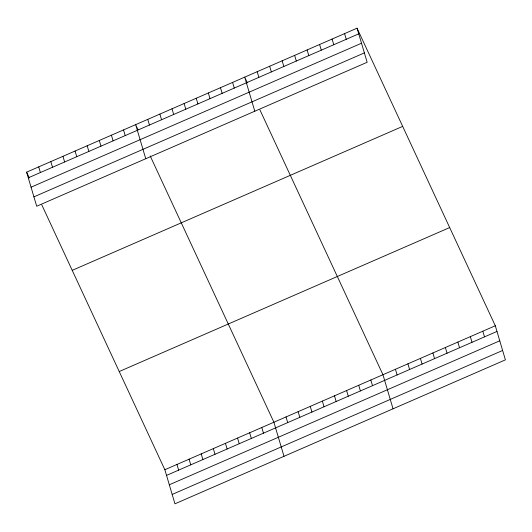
<?xml version="1.0" encoding="UTF-8"?>
<svg xmlns="http://www.w3.org/2000/svg" width="532" height="532" viewBox="0 0 532 532"><rect width="100%" height="100%" fill="white"/><g stroke="black" fill="none" stroke-linecap="round" stroke-linejoin="round"><path stroke-width="0.8" d="M357.052 28.183L367.147 62.271L36.695 206.236L26.6 172.149L357.052 28.183L495.305 325.764L505.4 359.851L174.948 503.817L164.854 469.729L41.809 204.887M28.282 177.821L358.734 33.855M31.056 187.198L361.507 43.232M33.922 196.86L364.373 52.894M72.226 270.349L402.677 126.383M119.228 371.529L449.68 227.563M164.854 469.729L495.305 325.764M166.529 475.402L496.981 331.436M169.309 484.778L499.761 340.812M172.168 494.441L502.62 350.475M247.4 82.952L244.7 77.133L254.795 111.221M259.909 109.865L382.947 374.714L393.048 408.802M138.014 129.735L135.647 124.641L145.748 158.729M150.184 155.923L273.9 422.222L283.995 456.31M26.6 172.149L29.307 177.967M482.817 331.203L484.499 336.876M470.335 336.643L472.017 342.315M457.853 342.083L459.535 347.755M445.37 347.516L447.046 353.195M344.57 33.622L346.252 39.295M432.882 352.955L434.564 358.628M332.088 39.062L333.764 44.735M420.4 358.395L422.082 364.068M319.599 44.495L321.281 50.174M407.918 363.835L409.6 369.507M307.117 49.935L308.799 55.607M395.436 369.274L397.111 374.947M294.635 55.375L296.311 61.047M282.153 60.814L283.829 66.487M370.831 379.994L372.513 385.667M269.664 66.254L271.347 71.926M358.714 385.268L360.397 390.94M257.182 71.694L258.865 77.366M346.598 390.548L348.28 396.22M334.482 395.828L336.164 401.5M232.584 82.407L234.26 88.086M322.365 401.108L324.048 406.781M220.467 87.687L222.143 93.359M310.249 406.388L311.932 412.061M208.351 92.967L210.027 98.639M298.133 411.662L299.815 417.341M196.235 98.247L197.911 103.92M286.017 416.942L287.699 422.614M184.119 103.527L185.794 109.2M172.002 108.801L173.678 114.48M261.784 427.502L263.466 433.174M159.879 114.081L161.562 119.753M249.668 432.782L251.35 438.454M147.763 119.361L149.445 125.033M237.551 438.055L239.234 443.735M225.435 443.336L227.117 449.008M123.53 129.921L125.213 135.594M213.319 448.616L214.995 454.288M111.414 135.195L113.097 140.874M201.202 453.896L202.878 459.568M99.298 140.475L100.98 146.147M189.086 459.176L190.762 464.848M87.181 145.755L88.864 151.427M176.97 464.449L178.646 470.128M75.065 151.035L76.748 156.707M62.949 156.315L64.631 161.987M50.833 161.595L52.515 167.267M38.716 166.868L40.399 172.548"/></g></svg>
